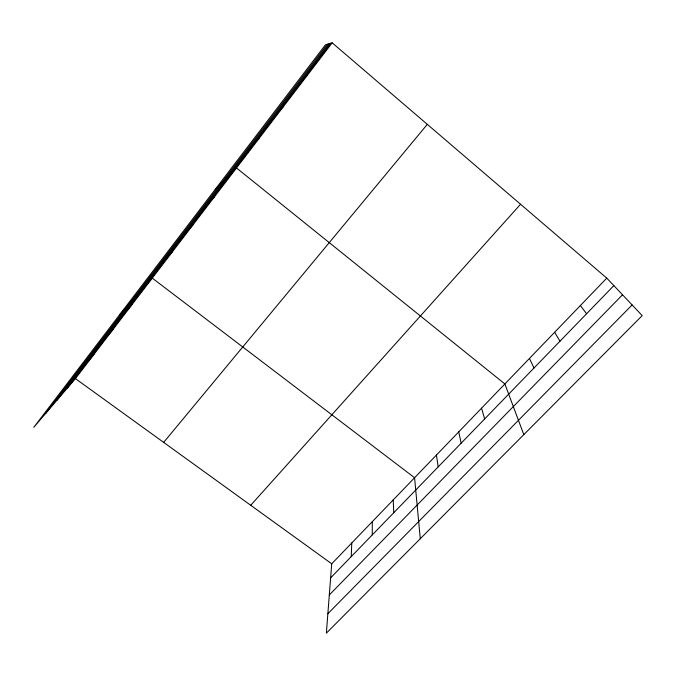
<?xml version="1.0" encoding="UTF-8"?>
<svg xmlns="http://www.w3.org/2000/svg" width="676" height="676" viewBox="0 0 676 676"><rect width="100%" height="100%" fill="white"/><g stroke="black" fill="none" stroke-linecap="round" stroke-linejoin="round"><path stroke-width="1.01" d="M372.265 534.91L372.282 521.678M351.224 556.618L351.79 542.955M606.778 278.132L331.722 563.801L326.356 633.167L642.2 315.599L606.778 278.132L332.186 42.833L325.469 44.81L33.8 427.308L75.433 378.628L332.186 42.833M45.545 413.577L327.395 44.244M56.818 400.395L329.22 43.703M67.051 388.43L330.86 43.222M163.668 442.383L427.316 124.342M86.055 363.561L94.006 354.342M105.498 338.118L112.993 329.508M125.398 312.084L132.411 304.107M119.77 314.56L152.277 278.132L414.582 477.738L420.269 538.738M250.728 505.285L520.562 204.253M166.617 258.139L172.6 251.548M187.97 230.195L193.404 224.347M209.856 201.566L214.698 196.496M330.632 577.87L613.85 285.618M329.305 594.965L622.52 294.787M327.86 613.723L632.136 304.952M215.289 189.297L236.499 167.969L504.879 383.96L523.807 434.634M255.967 141.225L259.525 137.862M280.278 109.411L283.134 106.985M305.231 76.751L307.343 75.323M75.433 378.628L331.722 563.801M580.388 305.535L586.591 313.748M554.624 332.296L559.99 341.203M529.46 358.432L534.023 367.989M481.549 408.186L484.65 418.943M458.742 431.88L461.159 443.177M436.426 455.058L438.192 466.879M393.212 499.936L393.762 512.729"/></g></svg>
